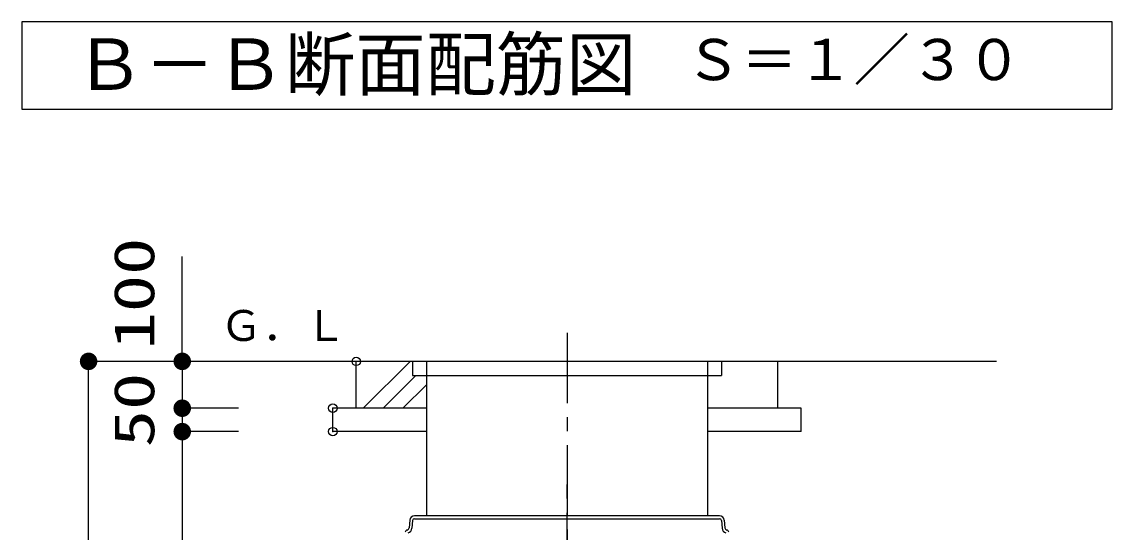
# Model space of a CAD drawing. Units: millimetres, scale not verified. Extents: x -9571 to 7747, y -6704 to 5373.
# Drawn here: x -1412 to 916, y -1799 to -709 of the extents above; entities that cross this region are included whole.
import ezdxf
from ezdxf.enums import TextEntityAlignment as Align

# ---------------------------------------------------------------- set-up
doc = ezdxf.new("R2010")
doc.units = ezdxf.units.MM
doc.header["$LTSCALE"] = 30
doc.header["$PDMODE"] = 32
doc.header["$PDSIZE"] = 18
doc.linetypes.add('CHAIN1', pattern=[8, 5, -1, 1, -1])
for name, color, linetype, lineweight in [('0-1_00クル-フ-0躯体', 3, 'Continuous', 25), ('0-2_00クル-フ-1機器', 2, 'Continuous', 25), ('0-6_00クル-フ-6寸法', 7, 'Continuous', 25), ('1-4_outer tank', 3, 'Continuous', 25)]:
    doc.layers.add(name, color=color, linetype=linetype, lineweight=lineweight)
doc.styles.add('MS Gothic', font='')
doc.styles.add('ＭＳ ゴシック', font='')
doc.styles.get('MS Gothic').set_extended_font_data('MS Gothic')
doc.styles.get('ＭＳ ゴシック').set_extended_font_data('MS Gothic')

msp = doc.modelspace()

# ---------------------------------------------------------------- linework, layer by layer
at = {"layer": '0-1_00クル-フ-0躯体', "linetype": 'CHAIN1'}
msp.add_line((-247.94, -1372.97), (-247.94, -3351.04), dxfattribs=at)
at = {"layer": '0-1_00クル-フ-0躯体'}
msp.add_lwpolyline([(916.14, -895.25), (916.14, -708.94), (-1412.02, -708.94), (-1412.02, -895.25)], close=True, dxfattribs=at)
at = {"layer": '0-2_00クル-フ-1機器'}
for p, q in [((669.2, -1433.99), (-1193.74, -1433.99)), ((-697.94, -1533.99), (-697.94, -1433.99)), ((-682.97, -1533.99), (-582.97, -1433.99)), ((-577.94, -1433.99), (-577.94, -1463.99)), ((-547.94, -1433.99), (-547.94, -1763.99)), ((52.06, -1433.99), (52.06, -1763.99)), ((82.06, -1433.99), (82.06, -1463.99)), ((202.06, -1533.99), (202.06, -1433.99)), ((-640.54, -1533.99), (-570.54, -1463.99)), ((-577.94, -1463.99), (82.06, -1463.99)), ((-598.12, -1533.99), (-547.94, -1483.81)), ((-747.94, -1583.99), (-747.94, -1533.99)), ((-547.94, -1533.99), (-747.94, -1533.99)), ((-547.94, -1583.99), (-747.94, -1583.99)), ((252.06, -1583.99), (52.06, -1583.99))]:
    msp.add_line(p, q, dxfattribs=at)
msp.add_lwpolyline([(252.06, -1583.99), (252.06, -1533.99), (52.06, -1533.99)], dxfattribs=at)
at = {"layer": '0-6_00クル-フ-6寸法', "color": 4}
for p, q in [((-1069.47, -1424.61), (-1069.47, -1210.33)), ((-1149.47, -1433.99), (-1269.47, -1433.99)), ((-1269.47, -3533.99), (-1269.47, -1433.99)), ((-949.47, -1433.99), (-1069.47, -1433.99)), ((-1069.47, -1433.99), (-1069.47, -1533.99)), ((-949.47, -1533.99), (-1069.47, -1533.99)), ((-949.47, -1533.99), (-1069.47, -1533.99)), ((-1069.47, -1533.99), (-1069.47, -1583.99)), ((-949.47, -1583.99), (-1069.47, -1583.99)), ((-949.47, -1583.99), (-1069.47, -1583.99)), ((-1069.47, -1583.99), (-1069.47, -3283.99))]:
    msp.add_line(p, q, dxfattribs=at)
for p in [(-1269.47, -1433.99), (-697.94, -1433.99), (-1069.47, -1533.99), (-747.94, -1533.99), (-1069.47, -1583.99), (-747.94, -1583.99)]:
    msp.add_point(p, dxfattribs=at)
at = {"layer": '0-6_00クル-フ-6寸法'}
for points in [[(-1279.89, -1418.4), (-1269.47, -1433.99), (-1282.73, -1420.73)], [(-1276.64, -1416.67), (-1269.47, -1433.99), (-1279.89, -1418.4)], [(-1273.13, -1415.6), (-1269.47, -1433.99), (-1276.64, -1416.67)], [(-1269.47, -1415.24), (-1269.47, -1433.99), (-1273.13, -1415.6)], [(-1265.81, -1415.6), (-1269.47, -1433.99), (-1269.47, -1415.24)], [(-1262.29, -1416.67), (-1269.47, -1433.99), (-1265.81, -1415.6)], [(-1259.05, -1418.4), (-1269.47, -1433.99), (-1262.29, -1416.67)], [(-1256.21, -1420.73), (-1269.47, -1433.99), (-1259.05, -1418.4)], [(-1079.89, -1418.4), (-1069.47, -1433.99), (-1082.73, -1420.73)], [(-1076.64, -1416.67), (-1069.47, -1433.99), (-1079.89, -1418.4)], [(-1073.13, -1415.6), (-1069.47, -1433.99), (-1076.64, -1416.67)], [(-1069.47, -1415.24), (-1069.47, -1433.99), (-1073.13, -1415.6)], [(-1065.81, -1415.6), (-1069.47, -1433.99), (-1069.47, -1415.24)], [(-1062.29, -1416.67), (-1069.47, -1433.99), (-1065.81, -1415.6)], [(-1059.05, -1418.4), (-1069.47, -1433.99), (-1062.29, -1416.67)], [(-1056.21, -1420.73), (-1069.47, -1433.99), (-1059.05, -1418.4)], [(-1287.86, -1430.33), (-1269.47, -1433.99), (-1288.22, -1433.99)], [(-1288.22, -1433.99), (-1269.47, -1433.99), (-1287.86, -1437.65)], [(-1286.79, -1426.81), (-1269.47, -1433.99), (-1287.86, -1430.33)], [(-1287.86, -1437.65), (-1269.47, -1433.99), (-1286.79, -1441.16)], [(-1285.06, -1423.57), (-1269.47, -1433.99), (-1286.79, -1426.81)], [(-1286.79, -1441.16), (-1269.47, -1433.99), (-1285.06, -1444.41)], [(-1282.73, -1420.73), (-1269.47, -1433.99), (-1285.06, -1423.57)], [(-1285.06, -1444.41), (-1269.47, -1433.99), (-1282.73, -1447.25)], [(-1282.73, -1447.25), (-1269.47, -1433.99), (-1279.89, -1449.58)], [(-1279.89, -1449.58), (-1269.47, -1433.99), (-1276.64, -1451.31)], [(-1276.64, -1451.31), (-1269.47, -1433.99), (-1273.13, -1452.38)], [(-1273.13, -1452.38), (-1269.47, -1433.99), (-1269.47, -1452.74)], [(-1253.88, -1423.57), (-1269.47, -1433.99), (-1256.21, -1420.73)], [(-1252.15, -1426.81), (-1269.47, -1433.99), (-1253.88, -1423.57)], [(-1251.08, -1430.33), (-1269.47, -1433.99), (-1252.15, -1426.81)], [(-1250.72, -1433.99), (-1269.47, -1433.99), (-1251.08, -1430.33)], [(-1269.47, -1452.74), (-1269.47, -1433.99), (-1265.81, -1452.38)], [(-1265.81, -1452.38), (-1269.47, -1433.99), (-1262.29, -1451.31)], [(-1262.29, -1451.31), (-1269.47, -1433.99), (-1259.05, -1449.58)], [(-1259.05, -1449.58), (-1269.47, -1433.99), (-1256.21, -1447.25)], [(-1256.21, -1447.25), (-1269.47, -1433.99), (-1253.88, -1444.41)], [(-1253.88, -1444.41), (-1269.47, -1433.99), (-1252.15, -1441.16)], [(-1252.15, -1441.16), (-1269.47, -1433.99), (-1251.08, -1437.65)], [(-1251.08, -1437.65), (-1269.47, -1433.99), (-1250.72, -1433.99)], [(-1087.86, -1430.33), (-1069.47, -1433.99), (-1088.22, -1433.99)], [(-1088.22, -1433.99), (-1069.47, -1433.99), (-1087.86, -1437.65)], [(-1086.79, -1426.81), (-1069.47, -1433.99), (-1087.86, -1430.33)], [(-1087.86, -1437.65), (-1069.47, -1433.99), (-1086.79, -1441.16)], [(-1085.06, -1423.57), (-1069.47, -1433.99), (-1086.79, -1426.81)], [(-1086.79, -1441.16), (-1069.47, -1433.99), (-1085.06, -1444.41)], [(-1082.73, -1420.73), (-1069.47, -1433.99), (-1085.06, -1423.57)], [(-1085.06, -1444.41), (-1069.47, -1433.99), (-1082.73, -1447.25)], [(-1082.73, -1447.25), (-1069.47, -1433.99), (-1079.89, -1449.58)], [(-1079.89, -1449.58), (-1069.47, -1433.99), (-1076.64, -1451.31)], [(-1076.64, -1451.31), (-1069.47, -1433.99), (-1073.13, -1452.38)], [(-1073.13, -1452.38), (-1069.47, -1433.99), (-1069.47, -1452.74)], [(-1053.88, -1423.57), (-1069.47, -1433.99), (-1056.21, -1420.73)], [(-1052.15, -1426.81), (-1069.47, -1433.99), (-1053.88, -1423.57)], [(-1051.08, -1430.33), (-1069.47, -1433.99), (-1052.15, -1426.81)], [(-1050.72, -1433.99), (-1069.47, -1433.99), (-1051.08, -1430.33)], [(-1069.47, -1452.74), (-1069.47, -1433.99), (-1065.81, -1452.38)], [(-1065.81, -1452.38), (-1069.47, -1433.99), (-1062.29, -1451.31)], [(-1062.29, -1451.31), (-1069.47, -1433.99), (-1059.05, -1449.58)], [(-1059.05, -1449.58), (-1069.47, -1433.99), (-1056.21, -1447.25)], [(-1056.21, -1447.25), (-1069.47, -1433.99), (-1053.88, -1444.41)], [(-1053.88, -1444.41), (-1069.47, -1433.99), (-1052.15, -1441.16)], [(-1052.15, -1441.16), (-1069.47, -1433.99), (-1051.08, -1437.65)], [(-1051.08, -1437.65), (-1069.47, -1433.99), (-1050.72, -1433.99)], [(-1087.86, -1530.33), (-1069.47, -1533.99), (-1088.22, -1533.99)], [(-1087.86, -1530.33), (-1069.47, -1533.99), (-1088.22, -1533.99)], [(-1088.22, -1533.99), (-1069.47, -1533.99), (-1087.86, -1537.65)], [(-1088.22, -1533.99), (-1069.47, -1533.99), (-1087.86, -1537.65)], [(-1086.79, -1526.81), (-1069.47, -1533.99), (-1087.86, -1530.33)], [(-1086.79, -1526.81), (-1069.47, -1533.99), (-1087.86, -1530.33)], [(-1087.86, -1537.65), (-1069.47, -1533.99), (-1086.79, -1541.16)], [(-1087.86, -1537.65), (-1069.47, -1533.99), (-1086.79, -1541.16)], [(-1085.06, -1523.57), (-1069.47, -1533.99), (-1086.79, -1526.81)], [(-1085.06, -1523.57), (-1069.47, -1533.99), (-1086.79, -1526.81)], [(-1086.79, -1541.16), (-1069.47, -1533.99), (-1085.06, -1544.41)], [(-1086.79, -1541.16), (-1069.47, -1533.99), (-1085.06, -1544.41)], [(-1082.73, -1520.73), (-1069.47, -1533.99), (-1085.06, -1523.57)], [(-1082.73, -1520.73), (-1069.47, -1533.99), (-1085.06, -1523.57)], [(-1085.06, -1544.41), (-1069.47, -1533.99), (-1082.73, -1547.25)], [(-1085.06, -1544.41), (-1069.47, -1533.99), (-1082.73, -1547.25)], [(-1079.89, -1518.4), (-1069.47, -1533.99), (-1082.73, -1520.73)], [(-1079.89, -1518.4), (-1069.47, -1533.99), (-1082.73, -1520.73)], [(-1082.73, -1547.25), (-1069.47, -1533.99), (-1079.89, -1549.58)], [(-1082.73, -1547.25), (-1069.47, -1533.99), (-1079.89, -1549.58)], [(-1076.64, -1516.67), (-1069.47, -1533.99), (-1079.89, -1518.4)], [(-1076.64, -1516.67), (-1069.47, -1533.99), (-1079.89, -1518.4)], [(-1079.89, -1549.58), (-1069.47, -1533.99), (-1076.64, -1551.31)], [(-1079.89, -1549.58), (-1069.47, -1533.99), (-1076.64, -1551.31)], [(-1073.13, -1515.6), (-1069.47, -1533.99), (-1076.64, -1516.67)], [(-1073.13, -1515.6), (-1069.47, -1533.99), (-1076.64, -1516.67)], [(-1076.64, -1551.31), (-1069.47, -1533.99), (-1073.13, -1552.38)], [(-1076.64, -1551.31), (-1069.47, -1533.99), (-1073.13, -1552.38)], [(-1069.47, -1515.24), (-1069.47, -1533.99), (-1073.13, -1515.6)], [(-1069.47, -1515.24), (-1069.47, -1533.99), (-1073.13, -1515.6)], [(-1073.13, -1552.38), (-1069.47, -1533.99), (-1069.47, -1552.74)], [(-1073.13, -1552.38), (-1069.47, -1533.99), (-1069.47, -1552.74)], [(-1065.81, -1515.6), (-1069.47, -1533.99), (-1069.47, -1515.24)], [(-1065.81, -1515.6), (-1069.47, -1533.99), (-1069.47, -1515.24)], [(-1062.29, -1516.67), (-1069.47, -1533.99), (-1065.81, -1515.6)], [(-1062.29, -1516.67), (-1069.47, -1533.99), (-1065.81, -1515.6)], [(-1059.05, -1518.4), (-1069.47, -1533.99), (-1062.29, -1516.67)], [(-1059.05, -1518.4), (-1069.47, -1533.99), (-1062.29, -1516.67)], [(-1056.21, -1520.73), (-1069.47, -1533.99), (-1059.05, -1518.4)], [(-1056.21, -1520.73), (-1069.47, -1533.99), (-1059.05, -1518.4)], [(-1053.88, -1523.57), (-1069.47, -1533.99), (-1056.21, -1520.73)], [(-1053.88, -1523.57), (-1069.47, -1533.99), (-1056.21, -1520.73)], [(-1052.15, -1526.81), (-1069.47, -1533.99), (-1053.88, -1523.57)], [(-1052.15, -1526.81), (-1069.47, -1533.99), (-1053.88, -1523.57)], [(-1051.08, -1530.33), (-1069.47, -1533.99), (-1052.15, -1526.81)], [(-1051.08, -1530.33), (-1069.47, -1533.99), (-1052.15, -1526.81)], [(-1050.72, -1533.99), (-1069.47, -1533.99), (-1051.08, -1530.33)], [(-1050.72, -1533.99), (-1069.47, -1533.99), (-1051.08, -1530.33)], [(-1069.47, -1552.74), (-1069.47, -1533.99), (-1065.81, -1552.38)], [(-1065.81, -1552.38), (-1069.47, -1533.99), (-1062.29, -1551.31)], [(-1062.29, -1551.31), (-1069.47, -1533.99), (-1059.05, -1549.58)], [(-1059.05, -1549.58), (-1069.47, -1533.99), (-1056.21, -1547.25)], [(-1056.21, -1547.25), (-1069.47, -1533.99), (-1053.88, -1544.41)], [(-1053.88, -1544.41), (-1069.47, -1533.99), (-1052.15, -1541.16)], [(-1052.15, -1541.16), (-1069.47, -1533.99), (-1051.08, -1537.65)], [(-1051.08, -1537.65), (-1069.47, -1533.99), (-1050.72, -1533.99)], [(-1069.47, -1552.74), (-1069.47, -1533.99), (-1065.81, -1552.38)], [(-1065.81, -1552.38), (-1069.47, -1533.99), (-1062.29, -1551.31)], [(-1062.29, -1551.31), (-1069.47, -1533.99), (-1059.05, -1549.58)], [(-1059.05, -1549.58), (-1069.47, -1533.99), (-1056.21, -1547.25)], [(-1056.21, -1547.25), (-1069.47, -1533.99), (-1053.88, -1544.41)], [(-1053.88, -1544.41), (-1069.47, -1533.99), (-1052.15, -1541.16)], [(-1052.15, -1541.16), (-1069.47, -1533.99), (-1051.08, -1537.65)], [(-1051.08, -1537.65), (-1069.47, -1533.99), (-1050.72, -1533.99)], [(-1087.86, -1580.33), (-1069.47, -1583.99), (-1088.22, -1583.99)], [(-1087.86, -1580.33), (-1069.47, -1583.99), (-1088.22, -1583.99)], [(-1086.79, -1576.81), (-1069.47, -1583.99), (-1087.86, -1580.33)], [(-1086.79, -1576.81), (-1069.47, -1583.99), (-1087.86, -1580.33)], [(-1085.06, -1573.57), (-1069.47, -1583.99), (-1086.79, -1576.81)], [(-1085.06, -1573.57), (-1069.47, -1583.99), (-1086.79, -1576.81)], [(-1082.73, -1570.73), (-1069.47, -1583.99), (-1085.06, -1573.57)], [(-1082.73, -1570.73), (-1069.47, -1583.99), (-1085.06, -1573.57)], [(-1079.89, -1568.4), (-1069.47, -1583.99), (-1082.73, -1570.73)], [(-1079.89, -1568.4), (-1069.47, -1583.99), (-1082.73, -1570.73)], [(-1076.64, -1566.67), (-1069.47, -1583.99), (-1079.89, -1568.4)], [(-1076.64, -1566.67), (-1069.47, -1583.99), (-1079.89, -1568.4)], [(-1073.13, -1565.6), (-1069.47, -1583.99), (-1076.64, -1566.67)], [(-1073.13, -1565.6), (-1069.47, -1583.99), (-1076.64, -1566.67)], [(-1069.47, -1565.24), (-1069.47, -1583.99), (-1073.13, -1565.6)], [(-1069.47, -1565.24), (-1069.47, -1583.99), (-1073.13, -1565.6)], [(-1065.81, -1565.6), (-1069.47, -1583.99), (-1069.47, -1565.24)], [(-1065.81, -1565.6), (-1069.47, -1583.99), (-1069.47, -1565.24)], [(-1062.29, -1566.67), (-1069.47, -1583.99), (-1065.81, -1565.6)], [(-1062.29, -1566.67), (-1069.47, -1583.99), (-1065.81, -1565.6)], [(-1059.05, -1568.4), (-1069.47, -1583.99), (-1062.29, -1566.67)], [(-1059.05, -1568.4), (-1069.47, -1583.99), (-1062.29, -1566.67)], [(-1056.21, -1570.73), (-1069.47, -1583.99), (-1059.05, -1568.4)], [(-1056.21, -1570.73), (-1069.47, -1583.99), (-1059.05, -1568.4)], [(-1053.88, -1573.57), (-1069.47, -1583.99), (-1056.21, -1570.73)], [(-1053.88, -1573.57), (-1069.47, -1583.99), (-1056.21, -1570.73)], [(-1052.15, -1576.81), (-1069.47, -1583.99), (-1053.88, -1573.57)], [(-1052.15, -1576.81), (-1069.47, -1583.99), (-1053.88, -1573.57)], [(-1051.08, -1580.33), (-1069.47, -1583.99), (-1052.15, -1576.81)], [(-1051.08, -1580.33), (-1069.47, -1583.99), (-1052.15, -1576.81)], [(-1050.72, -1583.99), (-1069.47, -1583.99), (-1051.08, -1580.33)], [(-1050.72, -1583.99), (-1069.47, -1583.99), (-1051.08, -1580.33)], [(-1088.22, -1583.99), (-1069.47, -1583.99), (-1087.86, -1587.65)], [(-1088.22, -1583.99), (-1069.47, -1583.99), (-1087.86, -1587.65)], [(-1087.86, -1587.65), (-1069.47, -1583.99), (-1086.79, -1591.16)], [(-1087.86, -1587.65), (-1069.47, -1583.99), (-1086.79, -1591.16)], [(-1086.79, -1591.16), (-1069.47, -1583.99), (-1085.06, -1594.41)], [(-1086.79, -1591.16), (-1069.47, -1583.99), (-1085.06, -1594.41)], [(-1085.06, -1594.41), (-1069.47, -1583.99), (-1082.73, -1597.25)], [(-1085.06, -1594.41), (-1069.47, -1583.99), (-1082.73, -1597.25)], [(-1082.73, -1597.25), (-1069.47, -1583.99), (-1079.89, -1599.58)], [(-1082.73, -1597.25), (-1069.47, -1583.99), (-1079.89, -1599.58)], [(-1079.89, -1599.58), (-1069.47, -1583.99), (-1076.64, -1601.31)], [(-1079.89, -1599.58), (-1069.47, -1583.99), (-1076.64, -1601.31)], [(-1076.64, -1601.31), (-1069.47, -1583.99), (-1073.13, -1602.38)], [(-1076.64, -1601.31), (-1069.47, -1583.99), (-1073.13, -1602.38)], [(-1073.13, -1602.38), (-1069.47, -1583.99), (-1069.47, -1602.74)], [(-1073.13, -1602.38), (-1069.47, -1583.99), (-1069.47, -1602.74)], [(-1069.47, -1602.74), (-1069.47, -1583.99), (-1065.81, -1602.38)], [(-1065.81, -1602.38), (-1069.47, -1583.99), (-1062.29, -1601.31)], [(-1062.29, -1601.31), (-1069.47, -1583.99), (-1059.05, -1599.58)], [(-1059.05, -1599.58), (-1069.47, -1583.99), (-1056.21, -1597.25)], [(-1056.21, -1597.25), (-1069.47, -1583.99), (-1053.88, -1594.41)], [(-1053.88, -1594.41), (-1069.47, -1583.99), (-1052.15, -1591.16)], [(-1052.15, -1591.16), (-1069.47, -1583.99), (-1051.08, -1587.65)], [(-1051.08, -1587.65), (-1069.47, -1583.99), (-1050.72, -1583.99)], [(-1069.47, -1602.74), (-1069.47, -1583.99), (-1065.81, -1602.38)], [(-1065.81, -1602.38), (-1069.47, -1583.99), (-1062.29, -1601.31)], [(-1062.29, -1601.31), (-1069.47, -1583.99), (-1059.05, -1599.58)], [(-1059.05, -1599.58), (-1069.47, -1583.99), (-1056.21, -1597.25)], [(-1056.21, -1597.25), (-1069.47, -1583.99), (-1053.88, -1594.41)], [(-1053.88, -1594.41), (-1069.47, -1583.99), (-1052.15, -1591.16)], [(-1052.15, -1591.16), (-1069.47, -1583.99), (-1051.08, -1587.65)], [(-1051.08, -1587.65), (-1069.47, -1583.99), (-1050.72, -1583.99)]]:
    msp.add_solid(points, dxfattribs=at)
at = {"layer": '1-4_outer tank', "linetype": 'CHAIN1'}
msp.add_line((-247.94, -3347.05), (-247.94, -1692.13), dxfattribs=at)
at = {"layer": '1-4_outer tank'}
for p, q in [((77.9, -1763.99), (-573.78, -1763.99)), ((-583.74, -1773.12), (-585.19, -1789.62)), ((-577.76, -1773.64), (-579.21, -1790.14)), ((-573.79, -1769.99), (77.91, -1769.99)), ((81.88, -1773.64), (83.32, -1790.14)), ((87.86, -1773.12), (89.3, -1789.62))]:
    msp.add_line(p, q, dxfattribs=at)
for centre, radius, start, end in [((-573.78, -1773.99), 10, 90, 175), ((77.9, -1773.99), 10, 5, 90), ((-590.17, -1789.18), 5, 281.35137, 355), ((-590.17, -1789.18), 11, 285.43582, 355), ((-573.78, -1773.99), 4, 90, 175), ((77.9, -1773.99), 4, 5, 90), ((94.28, -1789.18), 11, 185, 254.56418), ((94.28, -1789.18), 5, 185, 258.64863), ((-588.2, -1798.99), 5, 101.35137, 177), ((92.31, -1798.99), 5, 3, 78.64863)]:
    msp.add_arc(centre, radius, start, end, dxfattribs=at)

# ---------------------------------------------------------------- texts
at = {"layer": '0-1_00クル-フ-0躯体', "color": 4, "style": 'MS Gothic'}
for s, height, p in [('Ｂ－Ｂ断面配筋図', 110, (-1300.03, -887.41)), ('Ｓ＝１／３０', 87.98, (3.89, -859.88))]:
    msp.add_text(s, height=height, dxfattribs=at).set_placement(p, align=Align.BOTTOM_LEFT)
at = {"layer": '0-2_00クル-フ-1機器', "color": 4, "style": 'MS Gothic'}
msp.add_text('Ｇ．Ｌ', height=65.98, dxfattribs=at).set_placement((-988.59, -1410.14), align=Align.BOTTOM_LEFT)
at = {"layer": '0-6_00クル-フ-6寸法', "color": 3, "style": 'ＭＳ ゴシック', "width": 1.35}
for s, p in [('100', (-1103.22, -1408.46)), ('50', (-1103.22, -1617.27))]:
    msp.add_text(s, height=86.59, rotation=90, dxfattribs=at).set_placement(p, align=Align.BOTTOM_LEFT)

doc.saveas('drawing.dxf')
